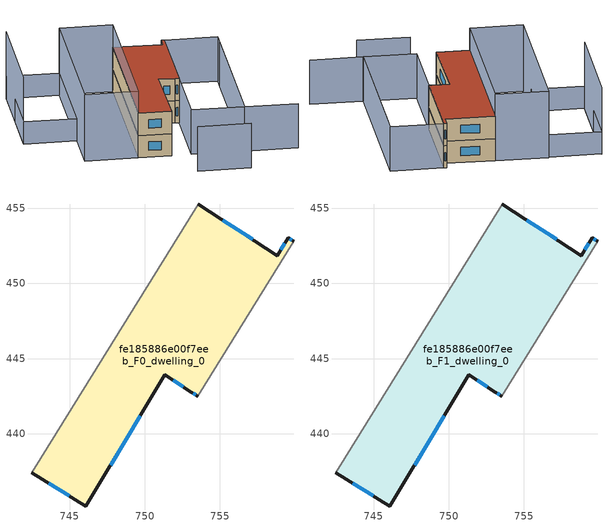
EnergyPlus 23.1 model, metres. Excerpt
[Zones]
fe185886e00f7eeb_F0_dwelling_0
 floor ground (EU_floor_Construction): 759.55,453.04 759.91,452.81 753.52,442.5 753.09,442.77 751.34,443.91 746.08,435.18 742.48,437.4 753.56,455.29 758.81,451.86 z0
 wall outside (EU_wall_Construction): 759.91,452.81 759.55,453.04 758.81,451.86 753.56,455.29 / 742.48,437.4 746.08,435.18 751.34,443.91 753.09,442.77 753.52,442.5 z0:3
 wall adiabatic (EU_wall_Construction): 753.52,442.5 759.91,452.81 / 753.56,455.29 742.48,437.4 z0:3
 window (EU_Window_Construction): 757.17,452.93 755.2,454.22 / 759.32,452.67 759.04,452.23 / 759.8,452.88 759.66,452.97 / 753.23,442.69 753.39,442.58 / 751.89,443.56 752.55,443.13 / 747.72,437.9 749.7,441.19 / 743.6,436.71 744.96,435.87 z0.93:2.07
fe185886e00f7eeb_F1_dwelling_0
 floor to fe185886e00f7eeb_F0_dwelling_0 (EU_floor_Construction): 759.55,453.04 759.91,452.81 753.52,442.5 753.09,442.77 751.34,443.91 746.08,435.18 742.48,437.4 753.56,455.29 758.81,451.86 z3
 wall outside (EU_wall_Construction): 759.91,452.81 759.55,453.04 758.81,451.86 753.56,455.29 / 742.48,437.4 746.08,435.18 751.34,443.91 753.09,442.77 753.52,442.5 z3:6
 wall adiabatic (EU_wall_Construction): 753.52,442.5 759.91,452.81 / 753.56,455.29 742.48,437.4 z3:6
 window (EU_Window_Construction): 757.17,452.93 755.2,454.22 / 759.32,452.67 759.04,452.23 / 759.8,452.88 759.66,452.97 / 753.23,442.69 753.39,442.58 / 751.89,443.56 752.55,443.13 / 747.72,437.9 749.7,441.19 / 743.6,436.71 744.96,435.87 z3.93:5.07
 roof outside (EU_roof_Construction): 753.52,442.5 759.91,452.81 759.55,453.04 758.81,451.86 753.56,455.29 742.48,437.4 746.08,435.18 751.34,443.91 753.09,442.77 z6
shading: 745.44,429.45 751.14,425.92 / 759.62,426.88 753.92,430.41 / 753.92,430.41 764.72,447.84 / 748.24,433.97 759.92,452.82 / 759.92,452.82 765.62,449.29 / 765.62,449.29 753.94,430.44 / 753.94,430.44 748.24,433.97 z0:6; 742.1,462.26 734.5,449.98 / 753.57,455.3 742.48,437.4 / 742.48,437.4 736.78,440.93 / 736.78,440.93 747.87,458.83 / 747.87,458.83 753.57,455.3 z0:9; 734.45,449.91 742.07,462.2 / 742.07,462.2 747.77,458.67 / 747.77,458.67 740.15,446.38 / 740.15,446.38 734.45,449.91 z0:3
[Building]
EU S2 Campaign: North Axis=0; Terrain=City; Solar Distribution=FullExterior
[Site:Location]
Montreal-Trudeau.Intl.AP: Latitude=45.4667; Longitude=-73.75; Time Zone=-5; Elevation=36
[SizingPeriod:WeatherFileDays]
AnnualSizingPeriod: Begin Month=1; Begin Day of Month=1; End Month=12; End Day of Month=31; Day of Week for Start Day=Monday; Use Weather File Daylight Saving Period=No; Use Weather File Rain and Snow Indicators=No
[MATERIAL]
EU_InternalMass_Material: Roughness=MediumRough; Thickness=0.1; Conductivity=1; Density=1800; Specific Heat=900; Thermal Absorptance=0.9; Solar Absorptance=0.7; Visible Absorptance=0.7
[MATERIAL:NOMASS] Roughness=MediumRough; Thermal Absorptance=0.9; Solar Absorptance=0.7; Visible Absorptance=0.7
Name | Thermal Resistance
EU_wall_NoMass; EU_floor_NoMass | 1.36485
EU_roof_NoMass | 2.55992
[WINDOWMATERIAL:SIMPLEGLAZINGSYSTEM]
EU_Window_SimpleGlazing: UFactor=3.92339; Solar Heat Gain Coefficient=0.8; Visible Transmittance=0.8
[CONSTRUCTION]
EU_wall_Construction: EU_wall_NoMass
EU_roof_Construction: EU_roof_NoMass
EU_floor_Construction: EU_floor_NoMass
EU_Window_Construction: EU_Window_SimpleGlazing
EU_InternalMass_Construction: EU_InternalMass_Material
[ZONE] Type=1; Multiplier=1; Ceiling Height=autocalculate; Floor Area=autocalculate; Part of Total Floor Area=Yes
Name | Volume
fe185886e00f7eeb_F0_dwelling_0 | 345.879
fe185886e00f7eeb_F1_dwelling_0 | 345.881
[INTERNALMASS] Construction=EU_InternalMass_Construction; Surface Area=115.293
Name | Zone or ZoneList
fe185886e00f7eeb_F0_dwelling_0_EU_InternalMass | fe185886e00f7eeb_F0_dwelling_0
fe185886e00f7eeb_F1_dwelling_0_EU_InternalMass | fe185886e00f7eeb_F1_dwelling_0
[OTHEREQUIPMENT] Fuel Type=Electricity; Design Level Calculation Method=Watts/Area; Power per Zone Floor Area=1; Fraction Latent=0; Fraction Radiant=0; Fraction Lost=0; Carbon Dioxide Generation Rate=0; EndUse Subcategory=EU_Step8_InternalGains
Name | Zone or ZoneList or Space or SpaceList | Schedule
EU_Step8_InternalGain_fe185886e00f7eeb_F0_dwelling_0_f000 | fe185886e00f7eeb_F0_dwelling_0 | EU_Step8_GainSchedule_fe185886e00f7eeb_F0_dwelling_0_f000
EU_Step8_InternalGain_fe185886e00f7eeb_F1_dwelling_0_f000 | fe185886e00f7eeb_F1_dwelling_0 | EU_Step8_GainSchedule_fe185886e00f7eeb_F1_dwelling_0_f000
[ZONEVENTILATION:DESIGNFLOWRATE] Schedule=EU_AlwaysOn; Design Flow Rate Calculation Method=AirChanges/Hour; Air Changes per Hour=0.860309; Ventilation Type=Natural; Fan Pressure Rise=0; Fan Total Efficiency=1; Constant Term Coefficient=1; Temperature Term Coefficient=0; Velocity Term Coefficient=0; Velocity Squared Term Coefficient=0; Minimum Indoor Temperature=-100; Maximum Indoor Temperature=100; Delta Temperature=-100; Minimum Outdoor Temperature=-100; Maximum Outdoor Temperature=100; Maximum Wind Speed=40
Name | Zone or ZoneList or Space or SpaceList
EU_ConstantAir_fe185886e00f7eeb_F0_dwelling_0 | fe185886e00f7eeb_F0_dwelling_0
EU_ConstantAir_fe185886e00f7eeb_F1_dwelling_0 | fe185886e00f7eeb_F1_dwelling_0
[HVACTEMPLATE:THERMOSTAT] Constant Heating Setpoint=20; Constant Cooling Setpoint=50
EU_HeatOnly_fe185886e00f7eeb_F0_dwelling_0; EU_HeatOnly_fe185886e00f7eeb_F1_dwelling_0
[HVACTEMPLATE:ZONE:IDEALLOADSAIRSYSTEM] System Availability Schedule=EU_AlwaysOn; Maximum Heating Supply Air Temperature=50; Minimum Cooling Supply Air Temperature=13; Maximum Heating Supply Air Humidity Ratio=0.0156; Minimum Cooling Supply Air Humidity Ratio=0.0077; Heating Limit=NoLimit; Cooling Limit=NoLimit; Heating Availability Schedule=EU_AlwaysOn; Cooling Availability Schedule=EU_CoolingOff; Dehumidification Control Type=ConstantSensibleHeatRatio; Cooling Sensible Heat Ratio=0.7; Dehumidification Setpoint=60; Humidification Control Type=None; Humidification Setpoint=30; Outdoor Air Method=None; Outdoor Air Flow Rate per Person=0.00944; Outdoor Air Flow Rate per Zone Floor Area=0; Outdoor Air Flow Rate per Zone=0; Demand Controlled Ventilation Type=None; Outdoor Air Economizer Type=NoEconomizer; Heat Recovery Type=None; Sensible Heat Recovery Effectiveness=0.7; Latent Heat Recovery Effectiveness=0.65
Name | Template Thermostat
fe185886e00f7eeb_F0_dwelling_0 | EU_HeatOnly_fe185886e00f7eeb_F0_dwelling_0
fe185886e00f7eeb_F1_dwelling_0 | EU_HeatOnly_fe185886e00f7eeb_F1_dwelling_0
[SIZING:ZONE] Zone Cooling Design Supply Air Temperature Input Method=SupplyAirTemperature; Zone Cooling Design Supply Air Temperature=13; Zone Heating Design Supply Air Temperature Input Method=SupplyAirTemperature; Zone Heating Design Supply Air Temperature=50; Zone Cooling Design Supply Air Humidity Ratio=0.008; Zone Heating Design Supply Air Humidity Ratio=0.008; Cooling Design Air Flow Method=DesignDay; Cooling Design Air Flow Rate=0; Cooling Minimum Air Flow per Zone Floor Area=0.000762; Cooling Minimum Air Flow=0; Cooling Minimum Air Flow Fraction=0.2; Heating Design Air Flow Method=DesignDay; Heating Design Air Flow Rate=0; Heating Maximum Air Flow per Zone Floor Area=0.002032; Heating Maximum Air Flow=0.141576; Heating Maximum Air Flow Fraction=0.3; Account for Dedicated Outdoor Air System=No; Dedicated Outdoor Air System Control Strategy=NeutralSupplyAir; Dedicated Outdoor Air Low Setpoint Temperature for Design=autosize; Dedicated Outdoor Air High Setpoint Temperature for Design=autosize; Zone Load Sizing Method=Sensible Load Only No Latent Load; Zone Latent Cooling Design Supply Air Humidity Ratio Input Method=HumidityRatioDifference; Zone Cooling Design Supply Air Humidity Ratio Difference=0.005; Zone Latent Heating Design Supply Air Humidity Ratio Input Method=HumidityRatioDifference; Zone Humidification Design Supply Air Humidity Ratio Difference=0.005
fe185886e00f7eeb_F0_dwelling_0; fe185886e00f7eeb_F1_dwelling_0
[SCHEDULE:CONSTANT]
Name | Hourly Value
EU_AlwaysOn | 1
EU_CoolingOff | 0
[SCHEDULE:FILE] Column Number=1; Rows to Skip at Top=0; Number of Hours of Data=8760; Column Separator=Comma; Interpolate to Timestep=No; Minutes per Item=60; Adjust Schedule for Daylight Savings=Yes
Name | File
EU_Step8_GainSchedule_fe185886e00f7eeb_F0_dwelling_0_f000 | ../../schedules/fe185886e00f7eeb/fe185886e00f7eeb_F0_dwelling_0_f000_gain.csv
EU_Step8_GainSchedule_fe185886e00f7eeb_F1_dwelling_0_f000 | ../../schedules/fe185886e00f7eeb/fe185886e00f7eeb_F1_dwelling_0_f000_gain.csv
